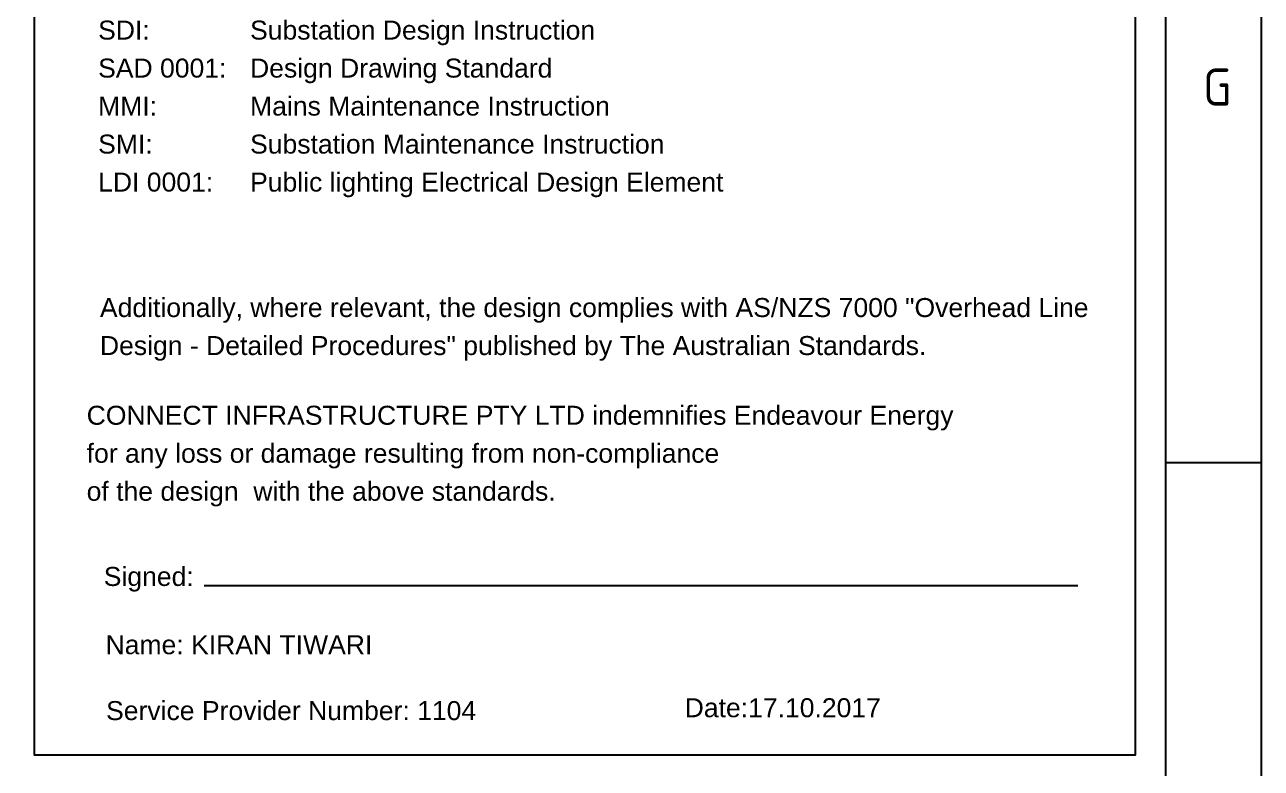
# Paper-space layout 'SHEET (2)' of a CAD drawing. Header units: metres, sheet in millimetres. Extents: x -9 to 824, y -5 to 581.
# Drawn here: x 707.7 to 824.3, y 46.7 to 116.8 of the extents above; entities that cross this region are included whole.
import ezdxf
from ezdxf.enums import TextEntityAlignment as Align

# ---------------------------------------------------------------- set-up
doc = ezdxf.new("R2010")
doc.units = ezdxf.units.M
doc.layers.get('0').update_dxf_attribs({"color": 6})
doc.layers.add('Notes', color=7, linetype='Continuous')
doc.styles.add('Elec', font='romand__.ttf')
doc.styles.add('iecISOCP', font='isocp.shx')
doc.styles.get("Standard").update_dxf_attribs({"font": 'arial.ttf'})

# ---------------------------------------------------------------- blocks, each defined once
blk = doc.blocks.new('A1_FRAME_TITLE')
at = {"layer": 'Notes', "color": 3, "linetype": 'Continuous'}
blk.add_line((824.37, 5.97), (824.37, 574.39), dxfattribs=at)
at = {"layer": 'Notes', "linetype": 'Continuous'}
blk.add_line((824.37, 77.93), (833.35, 77.93), dxfattribs=at)
at = {"layer": 'Notes', "color": 7, "style": 'iecISOCP'}
blk.add_text('G', height=3.5, dxfattribs=at).set_placement((827.87, 111.56))
at = {"layer": 'Notes', "color": 7, "style": 'iecISOCP', "flags": 8}
blk.add_attdef('VERSION_NO', text='', height=2.5, rotation=90, dxfattribs=at).set_placement((302.04, 43.81), align=Align.MIDDLE_CENTER)
at = {"layer": 'Notes', "color": 7, "style": 'iecISOCP'}
for tag, p in [('CAP_NO', (513.19, 43.46)), ('IE_NUM', (513.05, 37.81)), ('REF_No_1', (335.24, 32.31)), ('REF_1', (362.52, 32.31)), ('GEN_WO', (441.71, 31.76)), ('HV_SWITCH', (513.46, 32.16)), ('REF_No_2', (335.24, 26.31)), ('REF_2', (362.52, 26.31)), ('OH_WO', (441.71, 25.81)), ('UBD_REF', (513.05, 25.83)), ('REF_No_3', (335.24, 20.31)), ('REF_3', (362.52, 20.31)), ('UG_WO', (441.71, 20.05)), ('GIS_MAP_No', (513.05, 20.04)), ('REF_No_4', (335.24, 14.31)), ('REF_4', (362.52, 14.31)), ('SUB_WO', (441.71, 13.81)), ('HV_OP_DIAG', (513.33, 14.2)), ('LGA', (512.95, 7.78))]:
    blk.add_attdef(tag, p, '', height=2.5, dxfattribs=at)
at = {"layer": 'Notes', "style": 'iecISOCP'}
for tag, p in [('T1', (684.37, 39.47)), ('T2', (684.37, 34.35)), ('T3', (684.37, 28.92)), ('T4', (684.37, 23.66)), ('T5', (684.37, 18.23)), ('T6', (684.37, 12.97))]:
    blk.add_attdef(tag, text='', height=3.5, dxfattribs=at).set_placement(p, align=Align.CENTER)
at = {"layer": 'Notes', "color": 7, "style": 'iecISOCP'}
for tag, p in [('scale', (567.76, 33.27)), ('DRAWN', (567.76, 24.93)), ('DATE', (567.76, 16.88)), ('DESIGN', (605.62, 9.15))]:
    blk.add_attdef(tag, text='', height=2.5, dxfattribs=at).set_placement(p, align=Align.CENTER)
at = {"layer": 'Notes', "color": 4, "style": 'iecISOCP'}
blk.add_attdef('NUM', text='', height=7, dxfattribs=at).set_placement((792.37, 20.12), align=Align.MIDDLE_CENTER)
at = {"layer": 'Notes', "color": 1, "style": 'iecISOCP'}
blk.add_attdef('REV', text='', height=5, dxfattribs=at).set_placement((820.05, 17.1), align=Align.CENTER)
at = {"layer": 'Notes', "color": 7, "style": 'iecISOCP'}
for tag, p in [('NS', (790.71, 8.12)), ('SHTS', (805.41, 8.12))]:
    blk.add_attdef(tag, text='', height=2.5, dxfattribs=at).set_placement(p, align=Align.MIDDLE)
at = {"layer": 'Notes', "style": 'iecISOCP'}
blk.add_attdef('ExportID', (9.08, 2.39), '', height=2.5, dxfattribs=at)
at = {"layer": 'Notes', "style": 'iecISOCP', "flags": 1}
for tag, p in [('ProjectType', (14.17, -26.8)), ('ProjectNumber', (23.56, -26.82)), ('DrawingNumber', (35.51, -26.8)), ('ProjectDescription', (47.56, -26.83)), ('ExportDate', (60.28, -26.79)), ('ExportUserName', (69.15, -26.8)), ('DesignerCompanyName', (81.48, -26.79)), ('ExportAreaOfInterest', (97.1, -26.81)), ('GIS_SUCCESS', (112, -26.78)), ('CAD_SUCCESS', (121.79, -26.78)), ('DEPOTCODE', (132.11, -26.88)), ('ExportCategories', (140.08, -26.8)), ('Comments', (154.38, -26.88))]:
    blk.add_attdef(tag, p, '', height=1, dxfattribs=at)
blk = doc.blocks.new('NOTE_DESIGN-COMPLIANCE')
blk.add_line((16, 16.01), (98.33, 16.01))
blk.add_lwpolyline([(0, 113.3), (103.74, 113.3), (103.74, 0), (0, 0)], close=True)
at = {"color": 7, "lineweight": -3, "style": 'Elec'}
blk.add_text('DESIGN COMPLIANCE AND INDEMNITY', height=3.5, dxfattribs=at).set_placement((2.6, 106.13), align=Align.BOTTOM_LEFT)
at = {"color": 7, "lineweight": -3}
for s, p in [('Signed:', (6.54, 17.75)), ('Name: KIRAN TIWARI', (6.71, 11.32)), ('Service Provider Number: 1104', (6.76, 5.11)), ('Date:17.10.2017', (61.29, 5.38))]:
    blk.add_text(s, height=1.79, dxfattribs=at).set_placement(p, align=Align.TOP_LEFT)
at = {"color": 7, "lineweight": -3, "char_height": 1.79, "line_spacing_factor": 1.2}
for s, insert, attachment_point in [("This design complies with Endeavour Energy's relevant standards as current at this \\Ptime and as listed on the Endeavour Energy Accredited  Service Provider's\\PInternet site. These standards include, but are not limited to:", (6.92, 93.79), 7), ('CP:^I^IConnection Policy\\PEMS:^I^IEnvironmental Management Standard\\PEDI 100:      {\\fTimes New Roman|b0|i0|c0|p18;\\C0;Distribution Earthing Design, Construction And Test\\fArial|b0|i0|c0|p34;\\H1.4419x; \\H0.69353x;\\P}MCI:^I^IMains Construction Instruction{\\H1.42363x; }\\PMDI:^I^IMains Design Instruction{\\H1.24923x; }\\PPDI:^I^IProtection Design Instruction{\\H1.35046x; }\\PSDI:^I^ISubstation Design Instruction{\\H1.30678x; }\\PSAD 0001:^IDesign Drawing Standard{\\H1.3364x; }\\PMMI:^I^IMains Maintenance Instruction{\\H1.30157x; }\\PSMI:^I^ISubstation Maintenance Instruction{\\H1.33611x; }\\PLDI 0001:^IPublic lighting Electrical Design Element {\\H1.30584x; }', (6.01, 90.72), 1), ('\\PAdditionally, where relevant, the design complies with AS/NZS 7000 "Overhead Line\\PDesign - Detailed Procedures" published by The Australian Standards.', (6.18, 46.67), 1), ('CONNECT INFRASTRUCTURE PTY LTD indemnifies Endeavour Energy \\Pfor any loss or damage resulting from non-compliance \\Pof the design  with the above standards.', (4.93, 32.94), 1)]:
    blk.add_mtext(s, dxfattribs=dict(at, insert=insert, attachment_point=attachment_point))

psp = doc.layouts.new('SHEET (2)')

# ---------------------------------------------------------------- linework, layer by layer
at = {"layer": 'Notes', "color": 3, "linetype": 'Continuous'}
psp.add_lwpolyline([(-9.08, 581), (824.27, 581), (824.27, -5.42), (-9.08, -5.42)], close=True, dxfattribs=at)

# ---------------------------------------------------------------- block references
psp.add_blockref('A1_FRAME_TITLE', (-9.08, -2.39))
at = {"layer": 'Notes'}
psp.add_blockref('NOTE_DESIGN-COMPLIANCE', (708.64, 47.95), dxfattribs=at)

doc.saveas('drawing.dxf')
